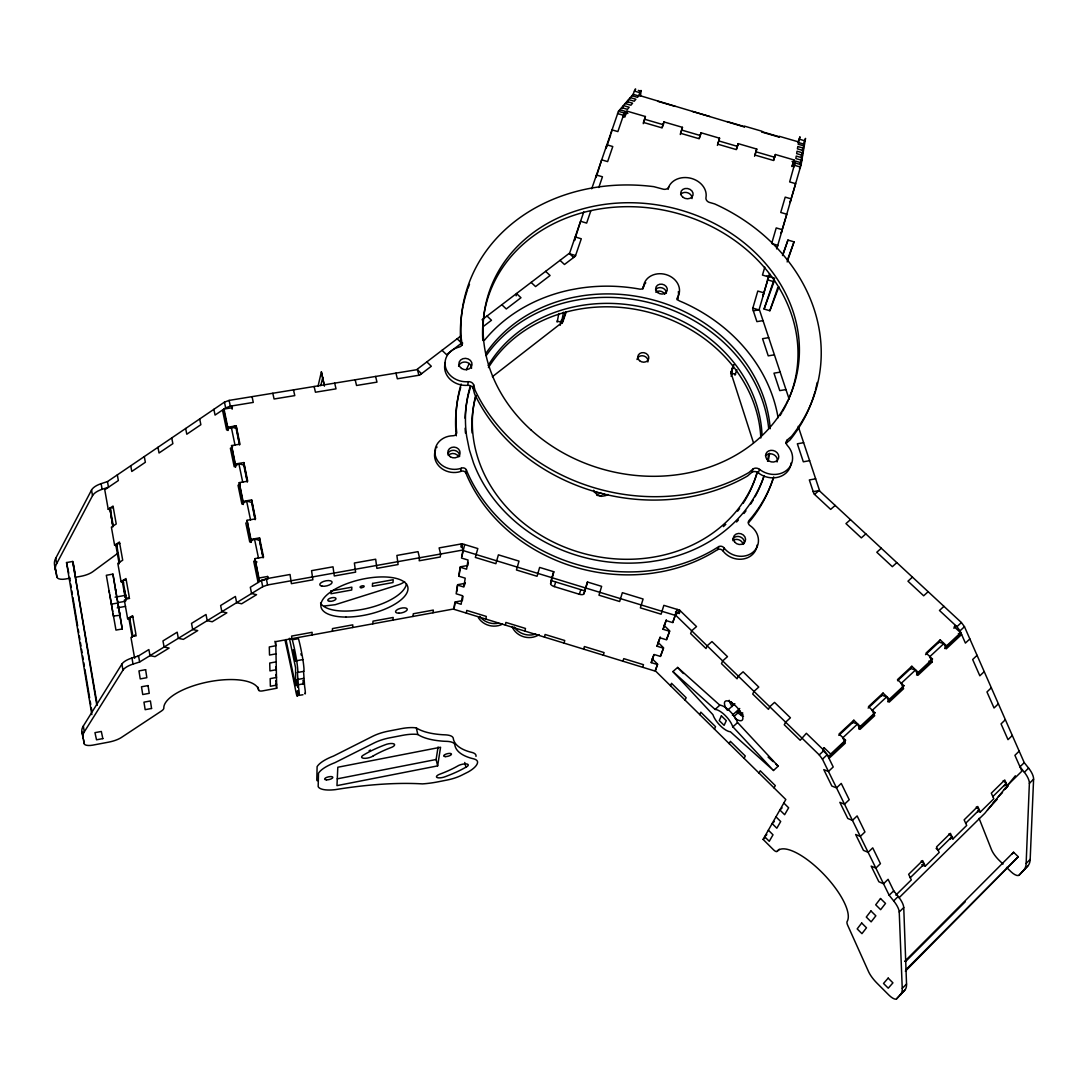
<?xml version="1.0" encoding="UTF-8"?>
<svg xmlns="http://www.w3.org/2000/svg" width="1088" height="1088" viewBox="0 0 1088 1088"><rect width="100%" height="100%" fill="white"/><g stroke="black" fill="none" stroke-linecap="round" stroke-linejoin="round"><path stroke-width="1.5" d="M285.165 640.818A157.896 10.567 79.8 0 1 295.977 692.186C298.683 704.507 296.045 683.985 298.275 693.124A11.56 0.843 79.8 0 0 298.547 687.426L297.405 672.52A17.558 1.292 79.9 0 0 296.738 661.069L296.698 660.715A21.583 1.591 79.9 0 0 292.264 639.785L298.438 638.656A21.57 1.646 79.8 0 1 302.886 659.573L302.94 659.926A17.544 1.346 79.8 0 1 303.552 671.378L304.626 686.283A11.546 0.87 79.8 0 1 304.762 693.314M312.066 634.97L312.106 632.318L291.666 636.058L291.679 638.71M332.384 631.244L332.479 628.578L352.784 624.852L352.634 627.518M1006.522 867.408L1011.174 871.882A8.078 3.25 44.2 0 0 1019.184 875.092L1023.781 870.06A46.974 19.094 44.5 0 0 1026.147 863.45L1029.37 783.374A17.381 7.507 44.3 0 0 1024.352 772.276L1019.986 766.809L1024.243 762.634L964.471 626.688L961.398 622.54L819.06 490.484L814.531 494.401M1019.184 875.092L1027.793 866.007A46.92 19.176 44.5 0 0 1030.173 859.384L1033.6 779.185A17.354 7.534 44.3 0 0 1028.595 768.101L1024.243 762.634M372.817 623.818L373.007 621.153L393.19 617.454L392.931 620.133M642.954 288.796L643.579 286.117A18.183 15.232 14.1 0 1 666.101 274.611A18.183 15.232 14.1 0 1 678.055 296.385L677.239 298.996M412.991 616.447L413.29 613.768L433.323 610.082L432.97 612.775M462.182 345.114L461.135 337.47A181.696 154.129 14 0 1 653.793 186.66L663.598 189.271A4.842 3.958 13.2 0 0 668.834 186.687A19.462 15.898 13.9 0 1 691.75 178.514A19.462 15.898 13.9 0 1 705.962 197.635A4.937 4.026 14.6 0 0 708.954 202.259L714.707 203.932A181.696 154.129 14 0 1 791.52 436.383L787.209 440.014L786.284 442.34M640.424 96.247L641.063 91.202L638.316 90.399M787.209 440.014A5.032 4.298 20.7 0 0 787.454 445.577L787.549 445.686A20.726 17.83 20.3 0 1 786.991 470.016A20.726 17.83 20.3 0 1 759.587 469.39A5.236 4.529 20.2 0 0 753.168 468.874L751.849 472.301L747.524 476A181.179 153.83 14 0 1 474.531 393.774L473.117 388.362A4.991 4.311 7.9 0 0 467.745 385.315L468.234 381.684A20.468 17.612 7.8 0 1 445.55 367.336A20.468 17.612 7.8 0 1 459.054 347.099A5.073 4.352 7.4 0 0 462.495 342.638M435.594 449.711A19.013 16.728 7.5 0 0 440.368 467.446A19.013 16.728 7.5 0 0 460.455 471.553L461.298 468.248A3.482 3.074 8 0 1 466.371 469.962L467.595 472.954A163.159 141.467 14.3 0 0 654.038 570.18L661.98 568.874A163.159 141.467 14.3 0 0 713.17 550.066L718.882 546.557A3.985 3.509 20.7 0 1 724.064 547.917L724.336 548.27A19.298 16.946 21.1 0 0 753.141 552.065A19.298 16.946 21.1 0 0 750.407 525.858L750.04 525.667A4.053 3.55 21.2 0 1 748.748 520.866L752.338 516.623A163.159 141.467 14.3 0 0 773.799 477.006M473.117 388.362L473.62 384.73A5.005 4.325 8 0 0 468.234 381.684L468.234 381.684M718.882 546.557L717.754 549.522L712.055 553.03A162.724 141.209 14.3 0 1 661.001 571.812L653.072 573.118A162.724 141.209 14.3 0 1 467.146 476.109L465.909 473.117L466.371 469.962M776.859 248.458L801.094 164.723L805.528 138.394L803.474 143.82M460.918 546.992L461.366 543.932L462.903 550.025L461.992 556.131M461.761 546.788L462.21 543.782L477.822 548.556L475.334 557.423L495.883 563.693L498.399 554.839L519.003 561.122L516.46 569.99L537.05 576.273L539.634 567.419L553.887 571.771L550.61 583.549A4.27 1.836 17.8 0 0 554.254 586.582L579.36 594.266A4.311 1.863 17.5 0 0 583.957 593.722L584.882 590.757M464.671 544.53L461.502 558.035L468.044 560.034L466.616 569.174L460.129 567.188L458.782 576.205L465.215 578.163L463.842 587.017L457.463 585.058L456.158 593.776L462.482 595.707L461.149 604.275L454.879 602.344L453.846 609.266L655.194 671.119L657.574 664.564L651.236 662.619L652.501 658.281M456.634 591.94L457.722 584.678L465.038 583.345M459.041 575.824L460.387 566.807L467.826 565.474L468.302 562.414M437.634 765.884L440.572 747.238L337.81 767.244L336.967 785.631L437.634 765.884L436.125 759.506L438.07 746.994M462.998 596.36L462.332 600.658L455.124 601.977L454.09 608.899L275.74 641.634L276.706 688.255L262.63 690.88A3.998 1.482 -12 0 1 258.658 690.118L258.563 689.833A48.294 17.911 -11.5 0 0 209.671 681.632A48.294 17.911 -11.5 0 0 163.812 707.567L163.839 707.88A11.37 4.202 -10.9 0 1 161.514 710.967L121.162 737.637A18.088 6.542 -10.5 0 1 108.514 742.166L92.766 745.144A8.024 2.897 -10.4 0 1 84.252 743.825L81.954 732.102A46.73 17.095 -10.7 0 1 83.341 726.009L121.897 664.061A17.326 6.732 -10.6 0 1 131.961 658.009L138.543 655.901L139.631 661.994L133.035 664.102A17.354 6.705 -10.7 0 0 122.958 670.14L84.293 731.87A46.784 17.014 -10.7 0 0 82.919 737.922M516.147 295.841L516.514 293.529L520.975 297.731L506.274 308.965L501.813 304.735M466.317 613.102L466.752 610.422L486.309 616.42L485.819 619.099M776.574 248.812L777.77 245.317L771.678 243.522L776.22 227.922L782.299 229.718L781.102 233.24L786.787 214.241L780.735 212.459L785.21 197.132L791.234 198.9L790.024 202.463L795.654 183.668L789.643 181.914L795.437 161.078L801.366 162.819L799.53 168.735M557.151 322.13L558.851 313.453M560.252 325.271L561.231 320.362M557.11 321.069L561.517 322.388L563.516 312.27M562.088 323.394L563.394 316.826L561.517 322.388M505.349 625.097L505.879 622.431L525.477 628.456L524.892 631.094M595.952 177.453L596.442 175.018L602.453 176.786L598.794 187.503M611.17 133.552L611.932 129.853L617.875 131.594L623.451 115.287L625.682 111.452L619.806 109.738M626.375 113.601L626.906 111.112L645.402 116.511L644.844 119M773.65 160.222L774.751 156.427M318.009 386.349L321.382 371.878L324.36 385.438M320.81 385.574L322.701 377.563M663.326 124.399L663.911 121.924L682.448 127.35L681.822 129.812M544.449 637.106L545.088 634.481L564.726 640.506L564.046 643.117M668.168 189.339L668.834 186.687M700.346 135.225L700.998 132.763L719.562 138.203L718.882 140.651M583.957 593.722L587.37 581.998L601.637 586.35L598.971 595.204L619.657 601.514L622.35 592.674L643.09 599.012L640.37 607.852L661.11 614.19L663.843 605.35L679.633 610.164L696.524 626.579L691.696 630.782L690.622 633.583L706.017 648.57L707.146 645.81L711.96 641.566L727.478 656.649L722.663 660.919L721.507 663.653L737.066 678.803L738.276 676.11L743.09 671.813L758.771 687.058L753.97 691.383L752.719 694.049L768.454 709.362L769.746 706.738L774.547 702.386L790.418 717.794L785.618 722.187L784.271 724.771L800.183 740.262L806.371 733.298L824.01 750.434L827.22 754.718L833.218 766.972L828.458 771.433L823.793 769.638L831.858 786.053L836.522 787.889L841.255 783.428L849.225 799.734L844.519 804.195L839.854 802.332L847.783 818.475L852.448 820.379L857.126 815.918L864.96 831.953L860.322 836.414L855.644 834.482L863.45 850.367L868.115 852.326L872.726 847.865L880.437 863.654L875.854 868.115L871.175 866.116L878.859 881.742L883.524 883.769L888.094 879.308L894.418 892.269M804.032 144.174L798.442 142.555L799.979 136.775L797.966 142.215M622.581 108.487L623.41 105.577L629.19 107.263L627.45 109.344L621.615 107.644M623.478 117.042L624.743 112.567L627.871 113.478M627.79 102.422L628.606 99.566L634.25 101.211L635.882 99.253L630.278 97.621M583.644 649.142L584.392 646.544L604.071 652.582L603.282 655.166M643.239 123.692L645.048 118.51M651.236 662.619L654.119 654.486L660.525 656.445L663.517 648.203L657.07 646.231L660.049 637.826L666.563 639.826L669.65 631.298L663.095 629.286L666.182 620.609L672.792 622.635L677.158 609.416L675.05 615.21M662.184 127.609L663.517 123.91M663.095 629.286L664.387 624.838M769.529 273.714L759.016 309.958L752.828 308.122M680.272 134.531L682.013 129.309M737.446 146.078L738.154 143.63L756.758 149.07L754.95 155.054L773.595 160.507L775.377 154.51L794.022 159.963L792.268 165.961L794.145 166.518M733.271 365.051L731 372.844L753.454 442.707M735.61 374.367L731.163 373.034L732.809 367.377L730.674 373.728M791.942 166.586L794.022 159.963M764.782 267.145L762.47 275.074L768.618 276.882L762.81 296.29L763.98 292.876L757.806 291.04L752.638 308.761L756.894 321.626L763.028 320.62M657.07 646.231L658.349 641.838M699.271 138.462L700.522 134.722M754.569 156.264L756.174 151.001M717.386 145.384L719.059 140.148M736.426 149.328L737.61 145.561M756.01 151.504L756.758 149.07M738.154 143.63L736.318 149.6L717.699 144.16L719.562 138.203M793.832 166.872L795.219 162.411L792.064 161.486M802.482 150.076L803.787 145.86L798.17 144.228L798.551 141.916L779.416 136.34L779.226 137.129L761.804 132.042L762.035 131.267L744.668 126.194L744.396 126.97L639.105 95.39L637.5 97.335L631.924 95.703M802.577 151.001L803.461 148.172L797.803 146.526L797.422 148.852L803.121 150.525L801.353 156.223M801.448 157.202L802.781 152.905L797.042 151.218L796.647 153.626L802.441 155.326L801.094 159.664M800.278 163.608L802.087 157.787L796.253 156.074L795.845 158.562L801.734 160.276L800.36 164.682M587.561 582.053L584.922 590.906L551.072 580.557L553.67 571.703M579.36 594.266L580.747 589.818M554.254 586.582L555.669 582.162M700.998 132.763L699.094 138.72L680.517 133.28L682.448 127.35M774.615 156.944L775.377 154.51M774.493 280.405L764.075 309.033L769.855 310.746L778.899 286.865M550.61 583.549L551.548 580.598M622.921 661.205L623.764 658.634L643.484 664.686L642.6 667.243M663.911 121.924L661.953 127.854L643.416 122.427L645.402 116.511M731.163 373.034L733.992 364.657M764.075 309.033L773.949 279.793M782.721 255.53L787.957 240.067L794.036 241.862L787.168 261.95M565.828 311.726L562.197 322.456L492.374 376.706M562.768 322.089L566.263 311.766M731.109 376.298L732.183 373.13M590.893 210.65L586.65 223.094L580.57 221.286L574.491 240.516L575.185 236.966L581.291 238.775L575.362 256.17L564.468 264.493L560.034 260.358M464.331 585.575L465.31 582.706M626.906 111.112L624.893 117.014L623.043 116.47M734.958 375.21L736.862 369.621M769.855 310.746L777.743 287.681M583.766 211.956L569.432 253.722L575.579 255.544M591.709 188.795L618.446 111.316L633.134 94.316L634.386 91.093A14.892 0.843 -73.7 0 1 635.569 89.597M596.224 177.14L601.65 159.841L607.634 161.609L612.775 146.54L606.805 144.786L606.057 148.471L610.654 135.048M653.806 654.881L652.351 658.961L657.587 664.115L655.207 670.67L785.822 799.517L763.11 839.406L773.459 849.742A4.094 1.428 47 0 0 777.104 851.346L777.308 851.142A49.681 17.258 46.5 0 1 821.671 872.114A49.681 17.258 46.5 0 1 847.402 921.019L847.239 921.278A11.75 4.066 45.9 0 0 847.702 925.317L868.686 971.938A18.754 6.338 45.6 0 0 877.091 983.253L888.828 995.017A8.337 2.802 45.5 0 0 896.594 998.838L904.794 990.162A48.389 16.551 45.7 0 0 906.535 984.042L903.747 907.542A17.938 6.528 45.6 0 0 898.212 896.444L893.71 890.814L889.168 895.261L893.683 900.918A17.952 6.501 45.6 0 1 899.232 912.016L902.238 988.366A48.443 16.456 45.8 0 1 900.524 994.473L896.594 998.838M660.198 636.915L658.199 642.532L663.517 647.754L660.525 655.996M666.305 619.738L664.238 625.546L669.65 630.836L666.563 639.363M782.49 255.354L787.957 240.067M787.386 260.182L794.036 241.862M672.806 622.173L675.417 614.951L680.245 610.762L679.184 613.659M679.633 610.164L678.599 613.006L675.458 612.041M641.063 91.202A14.892 0.802 -73.7 0 0 639.907 92.698L638.67 95.921L633.134 94.316M670.548 685.807L671.514 683.291L686.12 697.694L685.114 700.169M757.153 545.006A19.258 16.905 21.2 0 1 743.553 558.933A19.258 16.905 21.2 0 1 723.194 551.235L724.064 547.917M751.849 472.301A5.222 4.515 20.2 0 1 758.254 472.804L759.587 469.39M699.747 714.612L700.794 712.15L715.537 726.689L714.449 729.123M741.322 715.591L742.682 712.722M729.232 743.702L730.361 741.309L745.266 755.997L744.097 758.363M759.03 773.092L760.254 770.766L775.309 785.618L774.058 787.916M69.836 578.245L65.266 579.047A7.752 3.291 -9.5 0 1 56.943 577.17L54.59 564.998A45.111 19.434 -9.8 0 1 55.76 558.198L91.528 490.035A16.701 7.63 -9.7 0 1 101.13 483.67L107.467 481.59L224.454 402.138L229.119 400.398L417.452 369.607L418.88 375.265M55.474 570.438A45.166 19.366 -9.8 0 1 56.658 563.652L92.521 495.679A16.728 7.602 -9.7 0 1 102.122 489.314L108.474 487.234L107.467 481.59M829.178 756.568L830.661 754.052L824.214 747.796L822.759 750.326L829.178 756.568L844.002 742.723L845.526 740.18L839.093 733.965L853.849 720.229L860.268 726.417L858.718 728.987L873.338 715.346L874.915 712.735L868.496 706.602L883.048 693.07L889.467 699.162L887.835 701.801L902.238 688.35L903.897 685.698L897.491 679.619L911.839 666.278L918.231 672.316L916.545 674.995L930.743 661.735L932.47 659.029L926.078 653.031L940.222 639.88L946.601 645.837L944.846 648.57L958.841 635.501L960.636 632.74L954.258 626.81L955.658 625.505L953.89 628.293M852.312 722.813L853.849 720.229M881.443 695.708L883.048 693.07M910.166 668.97L911.839 666.278M938.482 642.627L940.222 639.88M922.529 866.13L924.202 864.022L921.196 861.084M948.913 833.898L951.918 836.794L950.178 838.957L952.462 836.713M977.446 812.165L979.241 809.934L976.249 807.065M1004.346 785.726L1006.196 783.442L1003.204 780.613M1015.362 775.785L984.817 813.294L899.055 897.763M1005.312 789.14L1008.114 785.699L1003.952 789.793M748.449 522.825L751.142 519.642A162.724 141.209 14.3 0 0 773.378 477.455M1011.922 854.107L1013.567 852.244L1018.286 856.759L905.352 971.176M902.238 988.366L906.535 984.042M1026.147 863.45L1030.173 859.384M900.524 994.473L904.794 990.162M1023.781 870.06L1027.793 866.007M904.658 961.384L1013.567 852.244M905.447 961.71L965.246 901.762M905.842 969.721L1018.286 856.759M899.232 912.016L903.747 907.542M1029.37 783.374L1033.6 779.185M910.207 877.771L924.202 864.022M951.918 836.794L938.101 850.354L936.102 848.409M965.627 823.317L979.241 809.934M992.759 796.647L1006.196 783.442M895.832 895.138L911.322 879.893L908.643 874.317L922.651 860.567L925.317 866.143L939.202 852.475L936.578 846.899L950.395 833.326L953.006 838.902L966.702 825.438L964.131 819.862L977.758 806.48L980.315 812.056L993.82 798.769L991.304 793.193L1004.754 779.987L1007.243 785.563L1021.904 771.147L1014.914 755.317L1019.184 751.142M998.376 796.647L1002.51 792.567M893.683 900.918L898.212 896.444M992.895 803.379L997.002 799.326L987.496 810.016M1024.352 772.276L1028.595 768.101M1012.302 735.488L1008.005 739.663L1001.055 723.887L1005.366 719.712M998.376 703.814L994.038 707.989L986.966 691.954L991.331 687.793M984.232 671.636L979.839 675.798L972.658 659.518L977.065 655.343M777.104 851.346L779.28 849.279M774.357 821.467L772.126 823.548L776.832 828.213L780.694 821.522L775.962 816.816M969.857 638.928L965.41 643.09L960.01 630.863L956.923 626.702L939.461 610.463L943.935 606.342M766.836 834.646L764.646 836.699L769.257 841.296L773.01 834.809L768.359 830.171M763.11 839.406L765.286 837.352M829.015 758.363L845.335 743.131L842.765 737.814L857.521 724.05L860.05 729.368L874.67 715.714L872.168 710.41L886.706 696.85L889.182 702.154L903.598 688.704L901.15 683.386L915.484 670.031L917.905 675.335L932.117 662.062L929.71 656.758L943.854 643.579L946.22 648.883L961.615 634.508L958.378 633.57M782.109 807.881L779.865 809.989L784.638 814.708L788.637 807.786L783.822 803.026M838.821 735.379L852.802 722.391L857.521 724.05M868.142 708.084L881.946 695.259L886.706 696.85M897.559 680.734L910.683 668.522L915.484 670.031M925.548 654.663L939.012 642.151L943.854 643.579M889.168 895.261L822.446 759.179L819.237 754.895L824.01 750.434M956.923 626.702L961.398 622.54M822.446 759.179L827.22 754.718M960.01 630.863L964.471 626.688M830.661 754.052L845.526 740.18M860.268 726.417L874.915 712.735M889.467 699.162L903.897 685.698M918.231 672.316L932.47 659.029M946.601 645.837L960.636 632.74M822.732 749.183L824.214 747.796M773.486 770.508L778.178 766.156L737.406 722.337A14.253 5.331 47.9 0 0 729.79 711.049A14.253 5.331 47.9 0 0 719.821 705.187L677.634 667.434L672.914 671.582L712.912 714.666A14.266 5.29 48 0 0 720.501 725.859A14.266 5.29 48 0 0 730.388 731.762L773.486 770.508L732.686 726.607A14.266 5.29 48 0 0 725.057 715.319A14.266 5.29 48 0 0 715.102 709.43L672.914 671.582M928.159 591.695L923.671 595.789L907.963 581.196L912.451 577.13M733.87 716.557L739.962 711.049M732.782 726.92L737.501 722.65M727.505 710.328L734.862 703.718M896.838 562.632L892.337 566.685L876.806 552.242L881.294 548.23M732.401 715.129L739.745 708.492M715.102 709.43L719.821 705.187M865.844 533.882L861.342 537.88L845.961 523.6L850.476 519.629M835.176 505.444L830.661 509.388L813.933 493.83L809.336 479.944L815.66 478.815M753.168 468.874L748.83 472.586A181.696 154.129 14 0 1 475.048 390.157L473.62 384.73M785.822 443.496L790.106 439.865A181.179 153.83 14 0 0 815.116 391.245M460.877 335.947L417.058 369.362L421.518 373.728M482.052 319.804L569.201 253.368L573.648 257.489M482.8 326.903L491.477 320.266L487.016 316.023M117.912 553.207L92.684 571.798A17.462 7.453 -9.6 0 1 80.512 576.368L75.942 577.17M252.049 396.658L253.273 402.41L230.33 406.178L225.651 407.918L215.057 415.086L213.874 409.319M117.327 474.898L118.347 480.556L104.761 489.75L108.215 509.279L113.03 506.056L116.226 523.967L111.398 527.163L114.594 545.197L117.069 545.809M239.564 445.033L236.096 428.427L231.241 426.904L226.617 430.005L222.496 410.054M231.023 428.454L234.491 426.129M232.71 446.746L230.398 448.297L234.206 466.725L238.87 463.665L243.753 465.12L247.302 482.134M114.594 545.197L119.449 542.014L122.699 560.198L117.817 563.366L121.067 581.686L123.556 582.257M240.38 483.793L238.041 485.316L241.903 504.057L246.622 501.024L251.532 502.398L255.15 519.697M121.067 581.686L125.963 578.53L129.268 597.013L124.345 600.141L127.636 618.746L130.138 619.276M127.636 618.746L132.6 615.631L135.946 634.399L130.968 637.5L134.654 658.294M263.119 557.872L259.447 540.287L254.51 538.995L249.75 541.987L245.806 522.947M137.496 656.554L148.879 649.563L149.994 655.656L155.013 656.662L169.116 648.054L164.098 647.034L162.969 640.914L177.181 632.182L178.337 638.33L183.342 639.377L197.703 630.605L192.698 629.53L191.529 623.383L206.013 614.489L207.21 620.663L212.214 621.765L226.848 612.83L221.857 611.701L220.633 605.513L235.402 596.442L236.654 602.657L241.618 603.799L256.55 594.701L251.573 593.518L250.308 587.289L261.433 580.462L266.302 578.721L290.047 574.491L291.394 583.658L312.882 579.809L311.562 570.656L333.01 566.821L334.288 575.974L355.626 572.152L354.375 563.013L375.673 559.218L376.883 568.344L398.072 564.55L396.889 555.438L418.037 551.657L419.519 557.79L419.193 560.769L440.232 557.002L440.626 554.01L439.117 547.903L462.21 543.782M139.631 661.994L262.725 586.704L267.594 584.963L462.903 550.025M461.298 468.248L460.89 468.384A19.067 16.755 7.5 0 1 435.377 455.722A19.067 16.755 7.5 0 1 452.567 435.771L453.03 435.758A3.917 3.427 7.4 0 0 456.742 432.589L456.552 431.052A163.159 141.467 14.3 0 1 461.135 384.023M337.239 778.845L436.125 759.506M297.405 695.599L302.981 694.742M297.418 679.538L303.511 678.395M298.112 684.801L304.205 683.658M276.162 661.858L269.729 663.041L269.946 670.902L276.325 669.718L275.726 666.794M296.698 660.715L302.886 659.573M297.405 672.52L303.552 671.378M275.998 653.861L269.511 655.058L269.294 646.938L275.822 645.742L274.897 641.281M113.478 616.012L119.993 615.305L119.503 612.626L122.237 628.973L115.967 630.102L106.325 575.28L112.921 574.11L119.53 612.585M136.286 635.773L132.94 636.371L129.608 617.617L132.94 617.018M129.622 598.414L126.303 599.012L123.012 580.543L126.317 579.958M117.694 602.657L125.637 601.242M111.398 604.153L117.858 602.997M264.819 579.945L259.066 580.965L258.971 578.014L267.621 576.477L268.029 578.422M117.218 607.866L125.555 606.37M813.198 491.64L819.536 490.511L798.198 426.333M259.066 580.965L254.959 558.62L263.568 557.097L259.556 537.894L250.974 539.39L251.097 542.422L247.03 520.322L255.585 518.826L251.641 499.936L243.114 501.405L243.263 504.519L239.224 482.637L247.724 481.195L243.834 462.59L235.375 464.018L235.538 467.214L231.554 445.563L239.986 444.149L236.164 425.857L227.773 427.244L227.95 430.508L224.196 412.379L224.006 409.074L232.37 407.701L232.002 405.906L232.166 409.197M809.622 460.686L803.325 461.802L797.354 443.795L803.638 442.694M115.083 597.176L126.194 595.204M116.987 546.897L116.525 544.041L119.802 543.483M91.841 714.626L66.531 562.55L72.706 561.476L97.281 705.024M785.971 389.572L779.756 390.619L773.976 373.17L780.164 372.137M110.609 511.034L110.133 508.11L113.397 507.552M774.411 354.824L768.237 355.858L762.552 338.681L768.699 337.661M753.304 310.787L759.424 309.781L789.154 399.146M467.609 385.342L467.745 385.315A20.414 17.585 7.7 0 1 445.359 362.372M324.36 606.016L335.24 604.697L398.154 584.895A11.492 4.651 -13.4 0 0 404.627 581.59M257.013 562.02L253.708 561.19L258.114 582.502M108.215 509.279L110.69 509.918M634.386 91.093L639.907 92.698M799.381 139.223L804.943 140.842M657.873 101.347L675.172 106.393M692.485 111.438L709.811 116.498M727.165 121.557L744.532 126.63M761.913 131.702L779.307 136.775M626.892 101.538L632.59 103.197L630.904 105.21L625.165 103.537M618.446 111.316L624.349 113.043M795.124 162.982L801.094 164.723M644.531 119.218L663.041 124.63M681.591 130.043L700.142 135.47M718.719 140.91L737.324 146.35M755.929 151.79L774.561 157.243M617.522 113.56L623.451 115.287M794.485 165.308L800.469 167.062M766.972 275.998L774.724 278.283M767.38 279.793L773.568 281.615M462.645 550.419L675.417 615.414M928.894 661.082L932.117 662.062M1004.836 784.706L1007.243 785.563M977.908 811.158L980.315 812.056M950.626 837.964L953.006 838.902M921.781 864.674L925.317 866.143M768.074 757.071L773.119 761.614M775.649 763.885L778.178 766.156M545.618 271.347L550.066 275.495L535.568 286.579L531.121 282.404M457.137 338.803L461.598 343.101L446.502 354.634L442.041 350.322M1003.027 864.062L999.546 860.703A18.183 7.358 44.3 0 1 991.481 849.66L979.091 818.366M426.836 361.91L431.31 366.248L419.696 375.129L397.351 378.787L395.95 373.13M675.417 614.951L819.237 754.895M677.634 667.434L683.332 673.526M511.918 626.416L512.829 628.225A17.626 16.062 12.9 0 0 539.145 634.603M461.693 345.073L460.673 341.21A181.179 153.83 14 0 1 462.862 307.02M375.605 376.462L376.978 382.133L356.538 385.478L355.178 379.794M464.753 762.47L465.895 767.217A69.333 23.052 -13.5 0 1 458.062 771.297A45.832 15.123 -13.6 0 1 454.648 772.861A69.333 23.052 -13.5 0 1 445.55 776.56A6.202 2.013 -13.7 0 1 437.294 777.621L436.669 777.267A6.202 2.013 -13.7 0 1 440.858 773.799A62.342 20.767 -13.5 0 0 448.786 770.508L451.751 769.121A62.342 20.767 -13.5 0 0 457.273 766.238L457.422 766.142A6.215 2.026 -13.9 0 1 466.534 763.939A6.215 2.026 -13.9 0 1 465.895 767.217M317.22 780.776A22.889 7.63 -12.8 0 1 316.798 780.082L317.111 766.632A32.477 10.948 -12.9 0 1 333.526 756.051L372.722 736.277A23.746 8.16 -13.2 0 1 388.362 731.15L401.186 728.674A23.569 8.092 -13.4 0 1 416.296 727.886L417.833 734.495A87.258 30.301 -14.3 0 0 444.421 741.268L447.44 741.39A20.114 6.746 -13.7 0 1 454.798 744.641L455.11 746.205A97.104 32.599 -14.7 0 0 470.764 758.091L472.818 758.635A21.774 7.126 -13.8 0 1 477.537 762.702A34.041 11.138 -13.7 0 1 468.207 771.95L461.706 775.214A21.379 6.963 -13.8 0 1 447.127 780.028L438.26 781.782A46.893 15.422 -13.7 0 1 422.457 783.89A174.42 53.394 -12.7 0 0 335.349 789.63A22.916 7.589 -12.8 0 1 318.172 786.583L318.498 773.214A32.518 10.88 -12.9 0 1 334.954 762.661L374.204 742.927A23.786 8.106 -13.3 0 1 389.871 737.8L402.71 735.325A23.61 8.038 -13.4 0 1 417.833 734.495M334.696 383.139L336.015 388.851L315.438 392.224L314.133 386.498M81.954 732.102L83.3 738.031M302.954 680.367L303.634 683.944M293.502 389.871L294.78 395.61L274.067 398.997L272.816 393.258M54.59 564.998L56.046 571.771M321.382 371.878L324.401 386.118M289.381 638.289L295.582 667.733L295.61 685.576L285.94 639.513M66.531 562.55L68.762 573.158M239.102 442.394L236.164 425.857M247.207 481.25L243.834 462.59M255.041 518.772L251.641 499.936M259.991 542.518L262.997 556.906M229.119 400.398L230.33 406.178M266.302 578.721L267.594 584.963M231.241 426.904L235.035 445.21M238.87 463.665L242.733 482.27M246.622 501.024L250.553 519.928M254.51 538.995L258.509 558.212M224.454 402.138L225.651 407.918M261.433 580.462L262.725 586.704M224.006 409.074L227.773 427.244M231.554 445.563L235.375 464.018M239.224 482.637L243.114 501.405M247.03 520.322L250.974 539.39M254.959 558.62L258.971 578.014M275.89 674.56L276.488 677.457L270.164 678.64L270.368 686.256L276.651 685.073L275.754 680.748M275.822 683.93L276.706 688.255M73.304 563.421L73.97 566.698M258.074 687.235L258.658 690.118M302.94 683.074L303.117 683.971M199.702 418.948L200.858 424.701L186.796 434.221L185.654 428.495M171.741 437.934L172.856 443.659L159.038 453.002L157.95 447.304M144.282 456.579L145.357 462.278L131.784 471.458L130.75 465.773M115.505 589.655L115.899 591.804L112.921 574.11M110.133 508.11L113.315 526.007M116.525 544.041L119.762 562.224M110.01 509.701L110.514 512.475M111.942 521.288L112.431 524.049M115.913 545.455L119.19 563.842M122.454 582.216L125.12 597.258M128.982 618.977L132.246 637.364M109.072 590.825L109.439 592.946M126.126 600.263L124.1 589.111L125.555 597.842M101.13 483.67L102.122 489.314M131.961 658.009L133.035 664.102M116.77 596.877L118.633 607.607M300.968 653.657L301.213 655.112M116.851 597.584L115.886 591.994M91.528 490.035L92.521 495.679M109.793 594.891L112.676 611.483M113.084 613.782L113.546 616.42M121.897 664.061L122.958 670.14M118.374 606.37L122.237 628.973M115.763 591.26L115.532 589.886M74.419 569.391L74.868 572.098M72.706 561.476L96.805 705.092M69.578 577.415L70.135 580.761M70.693 584.106L71.25 587.452M71.808 590.798L72.366 594.143M72.923 597.489L77.656 625.913M78.214 629.258L78.771 632.604M79.329 635.95L79.886 639.295M80.444 642.641L81.002 645.986M81.559 649.332L82.117 652.664M82.674 656.01L83.232 659.355M83.79 662.701L84.347 666.046M84.905 669.392L89.638 697.83M90.195 701.162L90.753 704.507M91.31 707.853L91.868 711.198M55.76 558.198L56.658 563.652M83.341 726.009L84.293 731.87M56.277 573.118L56.943 577.17M83.531 739.473L84.252 743.825M110.038 509.293L112.907 526.932M110.976 515.59L111.452 518.527M129.608 617.617L130.043 620.323M123.012 580.543L123.461 583.331M456.321 435.812L456.13 434.289A162.724 141.209 14.3 0 1 460.7 387.342M259.556 537.894L259.665 540.926M267.621 576.477L267.702 579.428M370.518 750.067A6.487 2.217 -13.1 0 1 369.118 750.666M416.296 727.886A87.135 30.491 -14.2 0 0 442.857 734.74L445.876 734.876A20.087 6.8 -13.7 0 1 453.247 738.154L453.546 739.731A96.968 32.817 -14.7 0 0 469.214 751.726L471.267 752.27A21.746 7.167 -13.8 0 1 475.986 756.378M742.982 714.422A14.198 5.399 47.9 0 1 738.521 711.049M732.986 704.63A14.198 5.399 47.9 0 1 731.299 701.774M655.697 292.114A5.834 4.896 14.1 0 1 664.836 294.154M732.85 540.641A6.188 5.44 21.2 0 1 738.942 539.825A6.188 5.44 21.2 0 1 743.09 544.394M448.27 455.45A6.106 5.386 7.5 0 1 458.66 456.77M757.166 471.893A145.642 126.466 14.3 0 1 743.172 503.322M739.568 508.572A145.642 126.466 14.3 0 1 737.65 511.142M725.778 524.375A145.642 126.466 14.3 0 1 723.384 526.619M472.083 432.956A145.642 126.466 14.3 0 1 475.986 395.882M488.43 367.622A145.642 126.466 14.3 0 1 648.162 312.106A145.642 126.466 14.3 0 1 760.825 438.002M447.726 453.832A6.134 5.386 7.5 0 1 454.852 450.459A6.134 5.386 7.5 0 1 459.598 456.511M732.659 539.335A6.202 5.454 21.2 0 1 740.126 536.846A6.202 5.454 21.2 0 1 744.246 543.578M655.506 289.789A5.848 4.896 14.1 0 1 662.198 287.912A5.848 4.896 14.1 0 1 666.359 293.257M757.52 471.784A146.023 126.698 14.3 0 1 583.59 553.493A146.023 126.698 14.3 0 1 475.66 395.583M488.118 365.609A146.023 126.698 14.3 0 1 648.203 308.475A146.023 126.698 14.3 0 1 762.035 434.819M502.479 624.158A17.598 16.021 10.6 0 1 478.38 617.712M596.714 495.258A38.284 34.014 14.7 0 1 601.542 496.4M498.739 623.138A17.639 16.048 10.6 0 1 479.658 616.352M535.758 634.046A17.68 16.089 12.9 0 1 514.121 626.933M594.157 492.021A38.366 34.082 14.7 0 1 606.941 495.339M726.893 709.798A12.716 4.801 47.9 0 1 728.838 701.257A12.716 4.801 47.9 0 1 742.329 715.523A12.716 4.801 47.9 0 1 735.08 718.461M900.837 994.554A8.323 2.815 45.4 0 1 900.143 994.894M743.512 716.217A12.702 4.828 47.9 0 1 737.038 712.082M732.197 706.574A12.702 4.828 47.9 0 1 729.218 700.278M1023.182 871.053A8.078 3.264 44.1 0 1 1022.407 871.488M406.463 583.739A44.472 17.925 -13 0 1 366.452 608.559A44.472 17.925 -13 0 1 320.552 603.078M791.112 462.903A20.672 17.789 20.4 0 1 778.981 476.966A20.672 17.789 20.4 0 1 758.254 472.804M458.578 366.262A6.582 5.671 7.7 0 1 465.922 362.114A6.582 5.671 7.7 0 1 471.539 368.315M765.476 455.804A6.664 5.726 20.4 0 1 773.772 454.675A6.664 5.726 20.4 0 1 777.063 461.978M680.585 194.466A6.256 5.114 13.9 0 1 687.861 192.834A6.256 5.114 13.9 0 1 692.022 198.601M483.602 317.138A159.025 135.007 14 0 1 676.233 213.058A159.025 135.007 14 0 1 788.718 399.133M788.052 400.67A159.025 135.007 14 0 1 786.638 403.716M785.903 405.226A159.025 135.007 14 0 1 782.721 411.169M781.864 412.638A159.025 135.007 14 0 1 780.096 415.534M482.827 340.53A159.025 135.007 14 0 1 483.398 318.784M463.162 305.578A181.179 153.83 14 0 1 467.459 289.925M467.935 288.538A181.179 153.83 14 0 1 469.486 284.39M817.197 382.473A181.179 153.83 14 0 1 815.51 389.79M436.492 447.848A19.013 16.728 7.5 0 1 437.036 446.95M764.062 475.578A153.326 133.049 14.3 0 1 755.018 496.781M753.372 499.678A153.326 133.049 14.3 0 1 750.761 503.948M745.974 510.843A153.326 133.049 14.3 0 1 743.92 513.522M738.426 519.996A153.326 133.049 14.3 0 1 736.576 521.995M465.474 433.16A153.326 133.049 14.3 0 1 465.134 428.182M465.079 418.254A153.326 133.049 14.3 0 1 470.342 387.722M486.146 355.681A153.326 133.049 14.3 0 1 573.322 300.723L580.326 299.445A153.326 133.049 14.3 0 1 768.713 428.631M768.509 454.798A153.326 133.049 14.3 0 1 767.543 461.271M460.863 471.403A3.482 3.074 8 0 1 465.909 473.117M678.354 291.611A18.142 15.205 14.1 0 1 677.103 299.826M642.858 288.66A18.142 15.205 14.1 0 1 644.626 284.349M645.17 283.56A18.142 15.205 14.1 0 1 645.769 282.812M717.754 549.522A3.971 3.495 20.8 0 1 722.922 550.882M466.371 369.743A163.159 141.467 14.3 0 1 469.322 363.487M484.514 340.218A163.159 141.467 14.3 0 1 570.561 289.87L577.986 288.497A163.159 141.467 14.3 0 1 639.05 288.986L639.812 289.136A3.332 2.802 13.4 0 0 643.538 286.484M778.083 417.778A163.159 141.467 14.3 0 0 683.318 302.573L679.415 300.914A3.305 2.774 14.8 0 1 677.878 296.698M763.708 477.142A153.734 133.294 14.3 0 1 658.594 560.442L651.1 561.626A153.734 133.294 14.3 0 1 473.525 462.958L469.377 449.861L466.698 436.587A153.734 133.294 14.3 0 1 470.315 385.968M485.71 353.654A153.734 133.294 14.3 0 1 574.029 297.255L581.046 295.99A153.734 133.294 14.3 0 1 770.236 428.713M769.542 453.274A153.734 133.294 14.3 0 1 768.169 461.353M637.01 359.543A5.549 4.733 14.3 0 1 642.654 355.776A5.549 4.733 14.3 0 1 647.972 360.577M647.931 361.515A5.549 4.733 14.3 0 1 647.836 361.978M607.906 494.496A9.126 8.024 14.5 0 1 593.599 490.266M331.051 590.92L330.97 593.749L351.71 590.009L351.846 587.18L331.051 590.92M372.572 583.44L372.368 586.282L392.972 582.556L393.217 579.714L372.572 583.44M296.398 680.15L297.745 687.29L296.466 680.15M293.447 649.767L295.501 660.865L293.447 649.767M721.385 715.85L719.25 720.569L724.118 725.356L726.281 720.65L721.385 715.85M861.696 923.018L857.181 928.907L861.941 933.654L866.497 927.806L861.696 923.018M870.958 910.969L866.293 917.048L871.134 921.862L875.854 915.824L870.958 910.969M880.518 898.525L875.704 904.794L880.641 909.677L885.51 903.434L880.518 898.525M888.189 978.098L883.524 983.457L888.243 988.176L892.935 982.858L888.189 978.098M373.266 755.874L373.116 755.983A6.501 2.203 -13.1 0 1 363.61 758.268A6.501 2.203 -13.1 0 1 363.909 754.814A69.496 23.147 -13.5 0 1 371.892 750.502A46.73 15.681 -13.4 0 1 375.414 748.83A69.496 23.147 -13.5 0 1 384.907 744.886A6.528 2.23 -13.3 0 1 393.693 743.811L394.373 744.206A6.528 2.23 -13.3 0 1 390.116 747.918A62.22 20.686 -13.5 0 0 381.915 751.4L378.869 752.869A62.22 20.686 -13.5 0 0 373.266 755.874M102.83 738.616L96.519 739.799L94.955 732.659L101.32 731.462L102.83 738.616M151.558 708.478L145.166 709.675L143.956 702.168L150.416 700.971L151.558 708.478M148.05 685.576L141.494 686.786L142.732 694.538L149.246 693.328L148.05 685.576M145.615 669.678L138.951 670.915L140.23 678.912L146.839 677.688L145.615 669.678M445.454 756.595A3.971 1.319 -13.8 0 0 451.466 754.242A3.971 1.319 -13.8 0 0 445.862 754.147A3.971 1.319 -13.8 0 0 445.454 756.595M326.495 779.865A4.202 1.401 -12.7 0 0 332.846 777.471A4.202 1.401 -12.7 0 0 326.862 777.322A4.202 1.401 -12.7 0 0 326.495 779.865M361.053 587.683A2.122 0.857 -13 0 0 364.194 586.35A2.122 0.857 -13 0 0 361.148 586.146A2.122 0.857 -13 0 0 361.053 587.683M329.895 601.351A4.216 1.7 -12.7 0 0 336.015 598.658A4.216 1.7 -12.7 0 0 329.746 598.373A4.216 1.7 -12.7 0 0 329.895 601.351M345.889 617.059A44.526 17.843 -13 0 0 407.823 587.085A44.526 17.843 -13 0 0 339.51 586.813A44.526 17.843 -13 0 0 345.889 617.059M322.143 586.187A6.297 2.57 -12.6 0 0 332.058 582.665A6.297 2.57 -12.6 0 0 323.639 581.414A6.297 2.57 -12.6 0 0 322.143 586.187M398.97 613.197A6.011 2.353 -13.4 0 0 407.266 609.13A6.011 2.353 -13.4 0 0 398.045 609.212A6.011 2.353 -13.4 0 0 398.97 613.197M531.216 430.114A159.474 135.266 14 0 0 794.648 382.99A159.474 135.266 14 0 0 597.897 205.455A159.474 135.266 14 0 0 531.216 430.114M767.298 459.653A6.678 5.739 20.3 0 0 778.45 458.538A6.678 5.739 20.3 0 0 770.834 450.35A6.678 5.739 20.3 0 0 767.298 459.653M682.802 197.159A6.27 5.127 13.9 0 0 693.002 195.133A6.27 5.127 13.9 0 0 684.964 188.55A6.27 5.127 13.9 0 0 682.802 197.159M461.53 368.451A6.596 5.671 7.8 0 0 472.002 364.915A6.596 5.671 7.8 0 0 462.862 358.714A6.596 5.671 7.8 0 0 461.53 368.451M450.269 456.715A6.147 5.399 7.5 0 0 460.034 453.315A6.147 5.399 7.5 0 0 451.534 447.454A6.147 5.399 7.5 0 0 450.269 456.715M734.672 542.069A6.215 5.454 21.1 0 0 745.158 541.443A6.215 5.454 21.1 0 0 738.521 533.433A6.215 5.454 21.1 0 0 734.672 542.069M657.614 292.495A5.862 4.91 14.1 0 0 667.189 290.523A5.862 4.91 14.1 0 0 659.695 284.254A5.862 4.91 14.1 0 0 657.614 292.495M639.54 360.658A5.562 4.746 14.3 0 0 648.679 358.85A5.562 4.746 14.3 0 0 641.689 352.73A5.562 4.746 14.3 0 0 639.54 360.658"/></g></svg>
